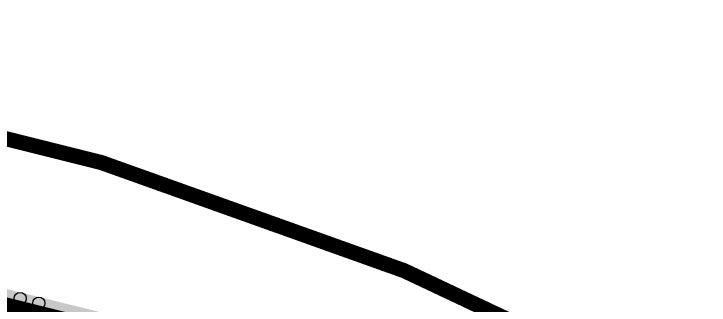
# Model space of a CAD drawing. Header units: millimetres. Extents: x -2.17 to 2.17, y -2.17 to 2.17.
# Drawn here: x 0.5711 to 1.0299, y 1.9788 to 2.1714 of the extents above; entities that cross this region are included whole.
import ezdxf

# ---------------------------------------------------------------- set-up
doc = ezdxf.new("R2010")
doc.units = ezdxf.units.MM
doc.header["$MEASUREMENT"] = 0
doc.layers.add('BottomLayer', color=5, linetype='Continuous')
doc.layers.add('Mechanical2', color=216, linetype='Continuous')

msp = doc.modelspace()

# ---------------------------------------------------------------- hatches: boundary and pattern name
at = {"layer": 'BottomLayer'}
for points in [[(0.43473, 2.01373), (0.43665, 2.02149), (0.62665, 1.97449), (0.62473, 1.96673)], [(0.24683, 1.63367), (0.24117, 1.63933), (0.58472, 1.98287), (0.59038, 1.97722)], [(0.57238, 1.98027), (0.57804, 1.98593), (1.97258, 0.59139), (1.96692, 0.58573)]]:
    msp.add_hatch(color=5, dxfattribs=at).paths.add_polyline_path(points)
h = msp.add_hatch(color=5, dxfattribs=at)
edge = h.paths.add_edge_path()
edge.add_arc((0.57521, 1.9831), 0.004, 0, 360)
h = msp.add_hatch(color=5, dxfattribs=at)
edge = h.paths.add_edge_path()
edge.add_arc((0.58755, 1.98005), 0.004, 0, 360)

# ---------------------------------------------------------------- linework, layer by layer
for centre in [(0.57521, 1.9831), (0.58755, 1.98005)]:
    msp.add_circle(centre, 0.004, dxfattribs=at)
at = {"layer": 'Mechanical2', "const_width": 0.01}
for points in [[(2.16535, 0.001, 1), (-2.16535, 0.001, 1)], [(2.08135, -0.01, 1), (-2.04935, -0.01, 1)]]:
    msp.add_lwpolyline(points, format="xyb", close=True, dxfattribs=at)

doc.saveas('drawing.dxf')
